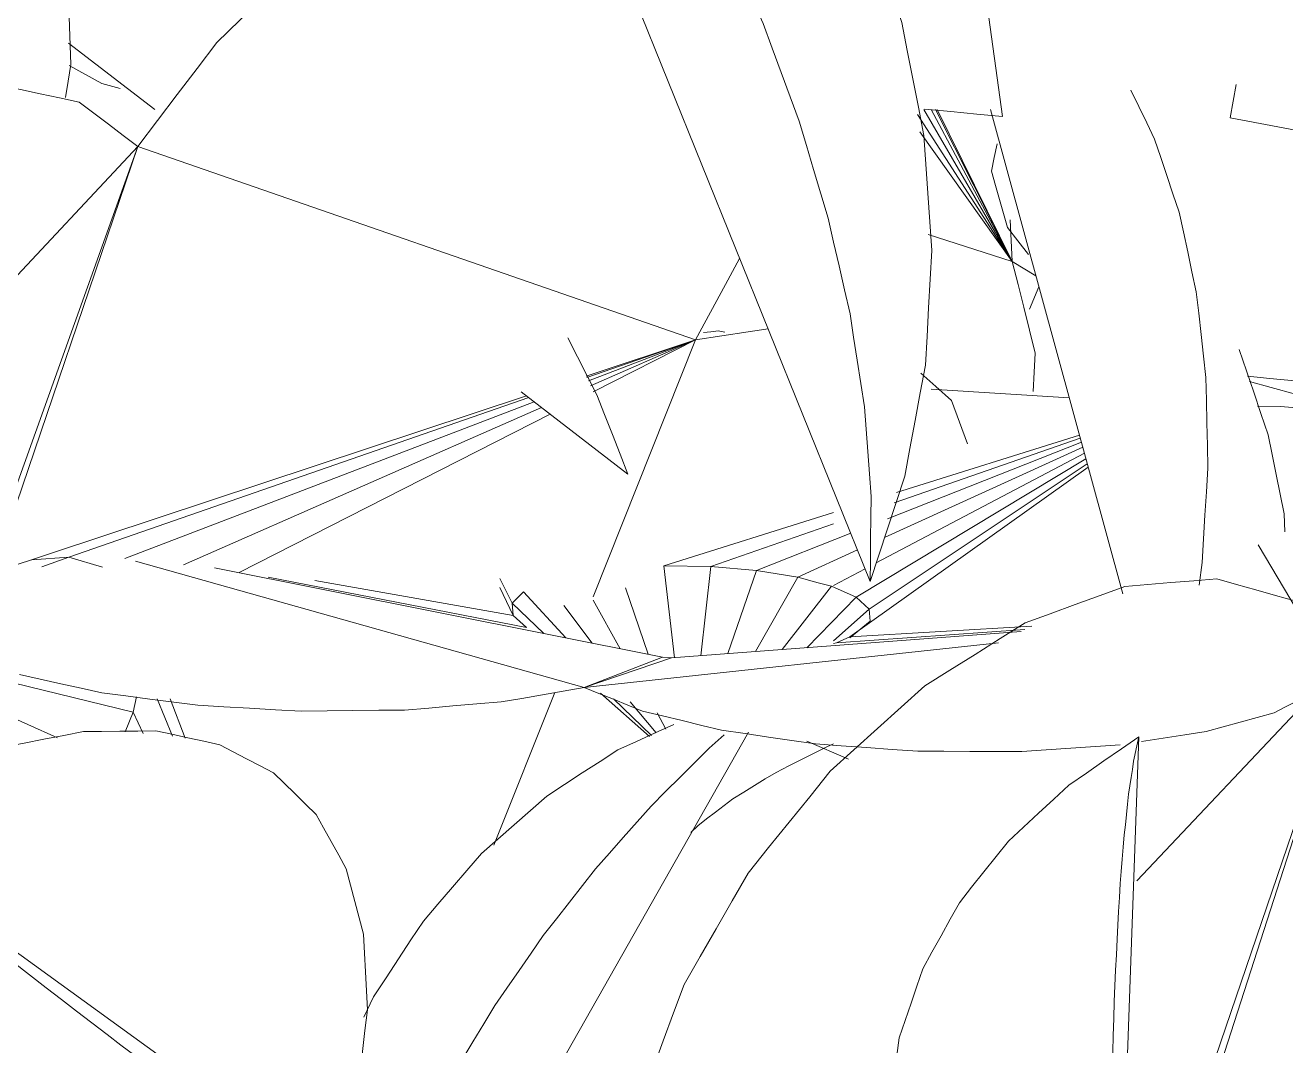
# Model space of a CAD drawing. Header units: metres. Extents: x 10.2 to 20.8, y -0.2 to 6.6.
# Drawn here: x 14.6485 to 14.7074, y 2.2698 to 2.3174 of the extents above; entities that cross this region are included whole.
import ezdxf

# ---------------------------------------------------------------- set-up
doc = ezdxf.new("R2010")
doc.units = ezdxf.units.M
doc.layers.add('Importações nas famílias', color=250, linetype='Continuous', lineweight=5)
doc.layers.add('Vegetação', color=7, linetype='Continuous', lineweight=5)

# ---------------------------------------------------------------- blocks, each defined once
blk = doc.blocks.new('Planta_pergolado_12200 - plantas pergolado_skp_Component_12-V3525-Corte 3')
at = {"layer": 'Importações nas famílias'}
blk.add_line((14.65207, 2.31468), (14.652925, 2.314446), dxfattribs=at)
at = {"layer": 'Importações nas famílias', "flags": 128}
blk.add_lwpolyline([(14.650542, 2.315516), (14.651306, 2.315098), (14.65207, 2.31468)], dxfattribs=at)
blk = doc.blocks.new('Planta_pergolado_12200 - plantas pergolado_skp_Component_17-V3527-Corte 3')
at = {"layer": 'Importações nas famílias'}
for p, q in [((14.690159, 2.313238), (14.694585, 2.306375)), ((14.694585, 2.306375), (14.690451, 2.313466)), ((14.694585, 2.306375), (14.69079, 2.313466)), ((14.691006, 2.313466), (14.694585, 2.306375)), ((14.694585, 2.306375), (14.691081, 2.313466)), ((14.690267, 2.312423), (14.694585, 2.306375)), ((14.69449, 2.308318), (14.694585, 2.306375)), ((14.690656, 2.307631), (14.694585, 2.306375)), ((14.695689, 2.305708), (14.694585, 2.306375))]:
    blk.add_line(p, q, dxfattribs=at)
at = {"layer": 'Importações nas famílias', "flags": 128}
for points in [[(14.694585, 2.306375), (14.694853, 2.305308), (14.69512, 2.304241), (14.695388, 2.303174), (14.695655, 2.302107)], [(14.695655, 2.302107), (14.695606, 2.301209), (14.695557, 2.30031)], [(14.710091, 2.30058), (14.708932, 2.300694), (14.707773, 2.300807), (14.706614, 2.300921), (14.705558, 2.301024)]]:
    blk.add_lwpolyline(points, dxfattribs=at)
blk = doc.blocks.new('Planta_pergolado_12200 - plantas pergolado_skp_Component_16-V3528-Corte 3')
for name in ['Planta_pergolado_12200 - plantas pergolado_skp_Component_17-V3527-Corte 3', 'Planta_pergolado_12200 - plantas pergolado_skp_Component_12-V3525-Corte 3']:
    blk.add_blockref(name, (0, 0))
blk = doc.blocks.new('Planta_pergolado_12200 - plantas pergolado_skp_-V3568-Corte 3')
blk.add_blockref('Planta_pergolado_12200 - plantas pergolado_skp_Component_16-V3528-Corte 3', (0, 0))
blk = doc.blocks.new('Planta_pergolado_12200 - plantas pergolado_skp_-V3569-Corte 3')
blk.add_blockref('Planta_pergolado_12200 - plantas pergolado_skp_-V3568-Corte 3', (0, 0))
blk = doc.blocks.new('Planta_pergolado_12200 - plantas pergolado_skp_-V3936-Corte 3')
blk.add_blockref('Planta_pergolado_12200 - plantas pergolado_skp_-V3569-Corte 3', (0, 0))
blk = doc.blocks.new('Planta_pergolado_12200 - plantas pergolado_skp_Component_12-V3951-Corte 3')
at = {"layer": 'Importações nas famílias'}
blk.add_line((14.680844, 2.303137), (14.681159, 2.303075), dxfattribs=at)
at = {"layer": 'Importações nas famílias', "flags": 128}
blk.add_lwpolyline([(14.680167, 2.303057), (14.680506, 2.303097), (14.680844, 2.303137)], dxfattribs=at)
blk = doc.blocks.new('Planta_pergolado_12200 - plantas pergolado_skp_Component_12-V3952-Corte 3')
at = {"layer": 'Importações nas famílias'}
for p, q in [((14.650526, 2.316558), (14.654544, 2.313466)), ((14.671651, 2.300299), (14.676641, 2.296458))]:
    blk.add_line(p, q, dxfattribs=at)
at = {"layer": 'Importações nas famílias', "flags": 128}
for points in [[(14.650324, 2.32187), (14.651229, 2.321598), (14.652133, 2.321326), (14.653038, 2.321055)], [(14.653038, 2.321055), (14.653916, 2.320685), (14.654795, 2.320316), (14.655673, 2.319947), (14.656551, 2.319577)], [(14.656551, 2.319577), (14.657394, 2.319114), (14.658236, 2.318651), (14.659079, 2.318188)], [(14.673834, 2.302812), (14.674285, 2.301927), (14.674736, 2.301042), (14.675187, 2.300157)], [(14.675187, 2.300157), (14.675551, 2.299232), (14.675914, 2.298308), (14.676278, 2.297383), (14.676641, 2.296458)]]:
    blk.add_lwpolyline(points, dxfattribs=at)
blk = doc.blocks.new('Planta_pergolado_12200 - plantas pergolado_skp_Component_12-V3953-Corte 3')
at = {"layer": 'Importações nas famílias'}
blk.add_line((14.710532, 2.311982), (14.704752, 2.313076), dxfattribs=at)
at = {"layer": 'Importações nas famílias', "flags": 128}
for points in [[(14.707282, 2.322677), (14.707432, 2.322895), (14.707582, 2.323114), (14.707732, 2.323332)], [(14.707732, 2.323332), (14.707876, 2.323388), (14.70802, 2.323444), (14.708163, 2.3235), (14.708307, 2.323556)], [(14.708307, 2.323556), (14.708441, 2.323447), (14.708574, 2.323339), (14.708708, 2.323231), (14.708842, 2.323123)], [(14.708842, 2.323123), (14.708963, 2.322853), (14.709083, 2.322583), (14.709204, 2.322313), (14.709325, 2.322043)], [(14.709325, 2.322043), (14.70943, 2.321618), (14.709534, 2.321193), (14.709639, 2.320768), (14.709744, 2.320343)], [(14.709744, 2.320343), (14.709831, 2.319773), (14.709917, 2.319202), (14.710004, 2.318632), (14.71009, 2.318062)], [(14.71009, 2.318062), (14.710156, 2.317359), (14.710223, 2.316657), (14.710289, 2.315955), (14.710355, 2.315253)], [(14.710355, 2.315253), (14.710399, 2.314435), (14.710443, 2.313618), (14.710488, 2.3128), (14.710532, 2.311982)], [(14.704752, 2.313076), (14.704893, 2.313858), (14.705034, 2.314641)], [(14.711495, 2.312505), (14.71102, 2.312548), (14.710545, 2.312591)], [(14.713017, 2.312351), (14.712637, 2.312389), (14.712256, 2.312428), (14.711876, 2.312466), (14.711495, 2.312505)], [(14.710532, 2.311982), (14.710963, 2.311971), (14.711395, 2.311961), (14.711826, 2.31195), (14.712257, 2.311939)], [(14.712257, 2.311939), (14.712592, 2.311934), (14.712927, 2.31193), (14.713262, 2.311925), (14.713597, 2.311921)], [(14.714146, 2.312219), (14.713864, 2.312252), (14.713582, 2.312285), (14.7133, 2.312318), (14.713017, 2.312351)], [(14.713597, 2.311921), (14.713831, 2.311923), (14.714066, 2.311925), (14.714301, 2.311927), (14.714536, 2.311929)], [(14.714868, 2.31211), (14.714687, 2.312137), (14.714507, 2.312164), (14.714326, 2.312192), (14.714146, 2.312219)], [(14.714536, 2.311929), (14.714668, 2.311938), (14.7148, 2.311947), (14.714932, 2.311955), (14.715064, 2.311964)], [(14.715175, 2.312024), (14.715098, 2.312046), (14.715021, 2.312067), (14.714944, 2.312088), (14.714868, 2.31211)], [(14.715064, 2.311964), (14.715091, 2.311979), (14.715119, 2.311994), (14.715147, 2.312009), (14.715175, 2.312024)]]:
    blk.add_lwpolyline(points, dxfattribs=at)
blk = doc.blocks.new('Planta_pergolado_12200 - plantas pergolado_skp_Component_17-V3956-Corte 3')
at = {"layer": 'Importações nas famílias'}
blk.add_line((14.691313, 2.333241), (14.694132, 2.313145), dxfattribs=at)
at = {"layer": 'Importações nas famílias', "flags": 128}
for points in [[(14.690499, 2.313489), (14.69171, 2.313374), (14.692921, 2.313259), (14.694132, 2.313145)], [(14.693873, 2.311866), (14.693743, 2.311226), (14.693613, 2.310587)], [(14.693613, 2.310587), (14.693799, 2.309931), (14.693986, 2.309275), (14.694173, 2.308619), (14.694359, 2.307963)], [(14.694359, 2.307963), (14.69485, 2.307335), (14.69534, 2.306706)], [(14.705656, 2.30078), (14.706677, 2.300501), (14.707808, 2.300192)]]:
    blk.add_lwpolyline(points, dxfattribs=at)
blk = doc.blocks.new('Planta_pergolado_12200 - plantas pergolado_skp_Component_16-V3957-Corte 3')
for name in ['Planta_pergolado_12200 - plantas pergolado_skp_Component_17-V3956-Corte 3', 'Planta_pergolado_12200 - plantas pergolado_skp_Component_12-V3953-Corte 3', 'Planta_pergolado_12200 - plantas pergolado_skp_Component_12-V3952-Corte 3', 'Planta_pergolado_12200 - plantas pergolado_skp_Component_12-V3951-Corte 3']:
    blk.add_blockref(name, (0, 0))
blk = doc.blocks.new('Planta_pergolado_12200 - plantas pergolado_skp_Component_12-V4050-Corte 3')
at = {"layer": 'Importações nas famílias'}
blk.add_line((14.695829, 2.305197), (14.695391, 2.304154), dxfattribs=at)
blk = doc.blocks.new('Planta_pergolado_12200 - plantas pergolado_skp_Component_16-V4055-Corte 3')
blk.add_blockref('Planta_pergolado_12200 - plantas pergolado_skp_Component_12-V4050-Corte 3', (0, 0))
blk = doc.blocks.new('Planta_pergolado_12200 - plantas pergolado_skp_-V4056-Corte 3')
at = {"layer": 'Importações nas famílias'}
blk.add_line((14.684986, 2.283993), (14.686942, 2.283149), dxfattribs=at)
blk.add_blockref('Planta_pergolado_12200 - plantas pergolado_skp_Component_16-V4055-Corte 3', (0, 0))
blk = doc.blocks.new('Planta_pergolado_12200 - plantas pergolado_skp_-V4057-Corte 3')
for name in ['Planta_pergolado_12200 - plantas pergolado_skp_-V4056-Corte 3', 'Planta_pergolado_12200 - plantas pergolado_skp_Component_16-V3957-Corte 3']:
    blk.add_blockref(name, (0, 0))
blk = doc.blocks.new('Planta_pergolado_12200 - plantas pergolado_skp_Component_12-V4094-Corte 3')
at = {"layer": 'Importações nas famílias'}
blk.add_line((14.699443, 2.255263), (14.700498, 2.284201), dxfattribs=at)
at = {"layer": 'Importações nas famílias', "flags": 128}
for points in [[(14.700498, 2.284201), (14.699679, 2.283635), (14.69886, 2.283068), (14.698041, 2.282502), (14.697221, 2.281936)], [(14.700247, 2.283061), (14.70031, 2.283346), (14.700373, 2.283631), (14.700435, 2.283916), (14.700498, 2.284201)], [(14.700017, 2.281527), (14.700075, 2.281911), (14.700132, 2.282294), (14.70019, 2.282678), (14.700247, 2.283061)], [(14.697221, 2.281936), (14.696517, 2.281285), (14.695813, 2.280635), (14.695109, 2.279985), (14.694404, 2.279334)], [(14.69981, 2.279616), (14.699862, 2.280094), (14.699914, 2.280572), (14.699965, 2.28105), (14.700017, 2.281527)], [(14.699628, 2.277349), (14.699673, 2.277916), (14.699719, 2.278483), (14.699764, 2.279049), (14.69981, 2.279616)], [(14.694404, 2.279334), (14.693832, 2.278615), (14.693259, 2.277895), (14.692686, 2.277176), (14.692113, 2.276457)], [(14.699473, 2.274751), (14.699512, 2.2754), (14.69955, 2.27605), (14.699589, 2.276699), (14.699628, 2.277349)], [(14.692113, 2.276457), (14.691685, 2.275685), (14.691257, 2.274914), (14.690829, 2.274142), (14.690401, 2.273371)], [(14.699347, 2.27185), (14.699379, 2.272575), (14.69941, 2.2733), (14.699442, 2.274025), (14.699473, 2.274751)], [(14.690401, 2.273371), (14.690128, 2.272566), (14.689855, 2.27176), (14.689582, 2.270955), (14.689309, 2.270149)], [(14.699252, 2.26868), (14.699276, 2.269473), (14.6993, 2.270265), (14.699323, 2.271058), (14.699347, 2.27185)], [(14.689309, 2.270149), (14.689197, 2.269329), (14.689085, 2.268509), (14.688973, 2.267688), (14.688862, 2.266868)], [(14.699188, 2.265275), (14.699204, 2.266127), (14.69922, 2.266978), (14.699236, 2.267829), (14.699252, 2.26868)], [(14.688862, 2.266868), (14.688914, 2.266051), (14.688966, 2.265235), (14.689018, 2.264419), (14.68907, 2.263603)], [(14.699156, 2.261674), (14.699164, 2.262574), (14.699172, 2.263475), (14.69918, 2.264375), (14.699188, 2.265275)], [(14.68907, 2.263603), (14.689285, 2.26281), (14.6895, 2.262017), (14.689715, 2.261224), (14.68993, 2.260431)], [(14.699157, 2.257916), (14.699157, 2.258855), (14.699156, 2.259795), (14.699156, 2.260734), (14.699156, 2.261674)], [(14.68993, 2.260431), (14.690302, 2.25968), (14.690675, 2.258929)], [(14.699178, 2.255391), (14.699173, 2.255979), (14.699165, 2.256947), (14.699157, 2.257916)]]:
    blk.add_lwpolyline(points, dxfattribs=at)
blk = doc.blocks.new('Planta_pergolado_12200 - plantas pergolado_skp_Component_12-V4095-Corte 3')
at = {"layer": 'Importações nas famílias'}
for p, q in [((14.685919, 2.283732), (14.686233, 2.283866)), ((14.679582, 2.279731), (14.679896, 2.280048))]:
    blk.add_line(p, q, dxfattribs=at)
at = {"layer": 'Importações nas famílias', "flags": 128}
for points in [[(14.683557, 2.282536), (14.684148, 2.282835), (14.684738, 2.283134), (14.685329, 2.283433), (14.685919, 2.283732)], [(14.681542, 2.281303), (14.682046, 2.281612), (14.68255, 2.28192), (14.683053, 2.282228), (14.683557, 2.282536)], [(14.679896, 2.280048), (14.680308, 2.280362), (14.680719, 2.280676), (14.681131, 2.28099), (14.681542, 2.281303)]]:
    blk.add_lwpolyline(points, dxfattribs=at)
blk = doc.blocks.new('Planta_pergolado_12200 - plantas pergolado_skp_Component_12-V4097-Corte 3')
at = {"layer": 'Importações nas famílias'}
for p, q in [((14.661385, 2.24764), (14.68227, 2.28441)), ((14.680435, 2.283668), (14.681137, 2.284282)), ((14.664763, 2.27206), (14.664304, 2.271117))]:
    blk.add_line(p, q, dxfattribs=at)
at = {"layer": 'Importações nas famílias', "flags": 128}
for points in [[(14.67878, 2.284769), (14.677907, 2.284375), (14.677034, 2.283981), (14.676161, 2.283587)], [(14.67772, 2.280962), (14.678399, 2.281639), (14.679078, 2.282315), (14.679756, 2.282992), (14.680435, 2.283668)], [(14.676161, 2.283587), (14.675334, 2.283048), (14.674507, 2.282509), (14.67368, 2.28197), (14.672853, 2.281431)], [(14.672853, 2.281431), (14.67209, 2.280761), (14.671328, 2.28009), (14.670566, 2.279419), (14.669804, 2.278748)], [(14.675127, 2.278035), (14.675775, 2.278767), (14.676423, 2.279498), (14.677072, 2.28023), (14.67772, 2.280962)], [(14.669804, 2.278748), (14.669124, 2.277961), (14.668445, 2.277174), (14.667765, 2.276387), (14.667086, 2.2756)], [(14.672686, 2.27492), (14.673296, 2.275699), (14.673906, 2.276478), (14.674517, 2.277256), (14.675127, 2.278035)], [(14.667086, 2.2756), (14.666505, 2.274715), (14.665924, 2.27383), (14.665344, 2.272945), (14.664763, 2.27206)], [(14.670423, 2.271652), (14.670989, 2.272469), (14.671555, 2.273286), (14.67212, 2.274103), (14.672686, 2.27492)], [(14.668365, 2.268266), (14.668879, 2.269113), (14.669394, 2.269959), (14.669909, 2.270805), (14.670423, 2.271652)], [(14.666533, 2.264802), (14.666991, 2.265668), (14.667449, 2.266534), (14.667907, 2.2674), (14.668365, 2.268266)], [(14.664948, 2.261296), (14.665344, 2.262172), (14.66574, 2.263049), (14.666136, 2.263925), (14.666533, 2.264802)], [(14.66151, 2.264146), (14.661296, 2.263099), (14.661083, 2.262052), (14.660869, 2.261005), (14.660656, 2.259958)], [(14.663627, 2.257788), (14.663957, 2.258665), (14.664287, 2.259542), (14.664617, 2.260419), (14.664948, 2.261296)], [(14.660656, 2.259958), (14.660579, 2.258904), (14.660502, 2.257851), (14.660425, 2.256798), (14.660348, 2.255745)], [(14.662586, 2.254318), (14.662846, 2.255185), (14.663107, 2.256053), (14.663367, 2.256921), (14.663627, 2.257788)], [(14.660348, 2.255745), (14.660409, 2.25471), (14.66047, 2.253676), (14.660531, 2.252641), (14.660593, 2.251607)], [(14.661836, 2.250922), (14.662023, 2.251771), (14.662211, 2.25262), (14.662399, 2.253469), (14.662586, 2.254318)], [(14.660593, 2.251607), (14.660791, 2.250615), (14.660989, 2.249624), (14.661187, 2.248632), (14.661385, 2.24764)], [(14.661385, 2.24764), (14.661498, 2.248461), (14.66161, 2.249281), (14.661723, 2.250102), (14.661836, 2.250922)]]:
    blk.add_lwpolyline(points, dxfattribs=at)
blk = doc.blocks.new('Planta_pergolado_12200 - plantas pergolado_skp_Component_17-V4098-Corte 3')
at = {"layer": 'Importações nas famílias'}
for p, q in [((14.697246, 2.300009), (14.6908, 2.30042)), ((14.706034, 2.29963), (14.707088, 2.299613)), ((14.697809, 2.297948), (14.68875, 2.29437)), ((14.697757, 2.298138), (14.689062, 2.295113)), ((14.689184, 2.295591), (14.69772, 2.298275)), ((14.698023, 2.297166), (14.687288, 2.290711)), ((14.697948, 2.297438), (14.688232, 2.292316)), ((14.697874, 2.297709), (14.688617, 2.29349)), ((14.698128, 2.296778), (14.687003, 2.288864)), ((14.698085, 2.296936), (14.687901, 2.290156)), ((14.678318, 2.292174), (14.686233, 2.294663)), ((14.686233, 2.294129), (14.680512, 2.292138)), ((14.68704, 2.293694), (14.682643, 2.291958)), ((14.70607, 2.293162), (14.707881, 2.290087)), ((14.687355, 2.292915), (14.684566, 2.291644)), ((14.653651, 2.29239), (14.674589, 2.286496)), ((14.678247, 2.287915), (14.657333, 2.292089)), ((14.678814, 2.287889), (14.678318, 2.292174)), ((14.678318, 2.292174), (14.680512, 2.292138)), ((14.680036, 2.287981), (14.680512, 2.292138)), ((14.680512, 2.292138), (14.682643, 2.291958)), ((14.681304, 2.288077), (14.682643, 2.291958)), ((14.682643, 2.291958), (14.684566, 2.291644)), ((14.687709, 2.292041), (14.686233, 2.291263)), ((14.6719, 2.289305), (14.659836, 2.29165)), ((14.671286, 2.289861), (14.662023, 2.291485)), ((14.671239, 2.290426), (14.670663, 2.291578)), ((14.684566, 2.291644), (14.682587, 2.288174)), ((14.684566, 2.291644), (14.685516, 2.291389)), ((14.685516, 2.291389), (14.68615, 2.291219)), ((14.670663, 2.291157), (14.671286, 2.289861)), ((14.671762, 2.290963), (14.671239, 2.290426)), ((14.673735, 2.288815), (14.671762, 2.290963)), ((14.676522, 2.291148), (14.677577, 2.288048)), ((14.683841, 2.288269), (14.68615, 2.291219)), ((14.687288, 2.290711), (14.684997, 2.288356)), ((14.68615, 2.291219), (14.687288, 2.290711)), ((14.687288, 2.290711), (14.687901, 2.290156)), ((14.671239, 2.290426), (14.671286, 2.289861)), ((14.672716, 2.289019), (14.671239, 2.290426)), ((14.674966, 2.28857), (14.673646, 2.29033)), ((14.676275, 2.288308), (14.675017, 2.29058)), ((14.687901, 2.290156), (14.686233, 2.288675)), ((14.687901, 2.290156), (14.687948, 2.28959)), ((14.6719, 2.289305), (14.671286, 2.289861)), ((14.687003, 2.288818), (14.687948, 2.28959)), ((14.695, 2.289113), (14.678676, 2.287878)), ((14.68637, 2.288581), (14.69517, 2.289197)), ((14.687003, 2.288864), (14.695501, 2.289362)), ((14.674589, 2.286496), (14.693934, 2.288583)), ((14.68637, 2.288581), (14.686233, 2.288548)), ((14.687003, 2.288864), (14.68637, 2.288581)), ((14.674589, 2.286496), (14.678247, 2.287915)), ((14.678676, 2.287878), (14.674589, 2.286496)), ((14.678676, 2.287878), (14.678247, 2.287915)), ((14.677644, 2.284204), (14.67536, 2.286232)), ((14.677731, 2.28426), (14.675957, 2.285975)), ((14.67796, 2.284375), (14.676742, 2.285834)), ((14.678401, 2.284552), (14.677997, 2.285315))]:
    blk.add_line(p, q, dxfattribs=at)
at = {"layer": 'Importações nas famílias', "flags": 128}
for points in [[(14.707088, 2.299613), (14.708269, 2.299512), (14.709451, 2.299412), (14.710632, 2.299312), (14.711814, 2.299212)], [(14.652077, 2.28625), (14.651116, 2.286463), (14.650154, 2.286675), (14.649193, 2.286888), (14.648231, 2.287101)], [(14.656563, 2.285668), (14.655442, 2.285814), (14.65432, 2.285959), (14.653199, 2.286105), (14.652077, 2.28625)], [(14.674589, 2.286496), (14.67362, 2.286328), (14.672652, 2.286159), (14.671683, 2.285991), (14.670715, 2.285823)], [(14.677325, 2.285401), (14.676641, 2.285675), (14.675957, 2.285949), (14.675273, 2.286222), (14.674589, 2.286496)], [(14.708933, 2.286403), (14.708404, 2.286133), (14.707875, 2.285862), (14.707346, 2.285592), (14.706817, 2.285322)], [(14.661384, 2.285394), (14.660179, 2.285463), (14.658974, 2.285531), (14.657769, 2.2856), (14.656563, 2.285668)], [(14.666211, 2.285447), (14.665004, 2.285434), (14.663797, 2.28542), (14.662591, 2.285407), (14.661384, 2.285394)], [(14.670715, 2.285823), (14.669589, 2.285729), (14.668463, 2.285635), (14.667337, 2.285541), (14.666211, 2.285447)], [(14.68101, 2.284503), (14.680089, 2.284728), (14.679168, 2.284952), (14.678247, 2.285177), (14.677325, 2.285401)], [(14.706817, 2.285322), (14.706023, 2.285102), (14.705229, 2.284882), (14.704434, 2.284662), (14.70364, 2.284442)], [(14.685392, 2.283864), (14.684296, 2.284024), (14.683201, 2.284184), (14.682105, 2.284344), (14.68101, 2.284503)], [(14.70364, 2.284442), (14.702634, 2.284288), (14.701629, 2.284134), (14.700623, 2.28398)], [(14.690171, 2.283526), (14.688976, 2.28361), (14.687781, 2.283695), (14.686587, 2.283779), (14.685392, 2.283864)], [(14.699617, 2.283825), (14.698469, 2.283747), (14.69732, 2.283669), (14.696172, 2.283591), (14.695023, 2.283513)], [(14.695023, 2.283513), (14.69381, 2.283516), (14.692597, 2.283519), (14.691384, 2.283523), (14.690171, 2.283526)]]:
    blk.add_lwpolyline(points, dxfattribs=at)
blk = doc.blocks.new('Planta_pergolado_12200 - plantas pergolado_skp_Component_16-V4099-Corte 3')
for name in ['Planta_pergolado_12200 - plantas pergolado_skp_Component_17-V4098-Corte 3', 'Planta_pergolado_12200 - plantas pergolado_skp_Component_12-V4097-Corte 3', 'Planta_pergolado_12200 - plantas pergolado_skp_Component_12-V4094-Corte 3', 'Planta_pergolado_12200 - plantas pergolado_skp_Component_12-V4095-Corte 3']:
    blk.add_blockref(name, (0, 0))
blk = doc.blocks.new('Planta_pergolado_12200 - plantas pergolado_skp_Component_12-V4178-Corte 3')
at = {"layer": 'Importações nas famílias'}
for p, q in [((14.634164, 2.348354), (14.634917, 2.345464)), ((14.637148, 2.336907), (14.638051, 2.33344)), ((14.64409, 2.337124), (14.644459, 2.336315)), ((14.644459, 2.336315), (14.644745, 2.335421)), ((14.639267, 2.328777), (14.643185, 2.313747)), ((14.64841, 2.327156), (14.647932, 2.328231)), ((14.646676, 2.315821), (14.646521, 2.314659))]:
    blk.add_line(p, q, dxfattribs=at)
at = {"layer": 'Importações nas famílias', "flags": 128}
for points in [[(14.634179, 2.348362), (14.634808, 2.34799), (14.635458, 2.347606), (14.636108, 2.347221), (14.636758, 2.346837)], [(14.646516, 2.327819), (14.646628, 2.326783), (14.64674, 2.325747), (14.646852, 2.32471)], [(14.649761, 2.323002), (14.649423, 2.324041), (14.649085, 2.325079), (14.648748, 2.326118), (14.64841, 2.327156)], [(14.646852, 2.32471), (14.646875, 2.32362), (14.646898, 2.32253), (14.64692, 2.32144), (14.646943, 2.320349)], [(14.650507, 2.319111), (14.650321, 2.320083), (14.650134, 2.321056), (14.649947, 2.322029), (14.649761, 2.323002)], [(14.646943, 2.320349), (14.646876, 2.319217), (14.64681, 2.318085), (14.646743, 2.316953), (14.646676, 2.315821)], [(14.650633, 2.315573), (14.650602, 2.316458), (14.65057, 2.317342), (14.650539, 2.318226), (14.650507, 2.319111)], [(14.650384, 2.314023), (14.650509, 2.314798), (14.650633, 2.315573)]]:
    blk.add_lwpolyline(points, dxfattribs=at)
blk = doc.blocks.new('Planta_pergolado_12200 - plantas pergolado_skp_Component_17-V4179-Corte 3')
at = {"layer": 'Importações nas famílias'}
for p, q in [((14.653757, 2.311741), (14.621888, 2.277745)), ((14.646576, 2.291711), (14.653757, 2.311741)), ((14.653757, 2.311741), (14.646994, 2.291859)), ((14.67979, 2.302722), (14.653757, 2.311741)), ((14.674688, 2.301032), (14.67979, 2.302722)), ((14.674718, 2.300965), (14.67979, 2.302722)), ((14.67479, 2.300806), (14.67979, 2.302722)), ((14.674895, 2.300572), (14.67979, 2.302722)), ((14.67979, 2.302722), (14.675008, 2.290731)), ((14.675022, 2.30029), (14.67979, 2.302722)), ((14.646994, 2.291859), (14.671899, 2.300108)), ((14.650541, 2.292585), (14.672007, 2.300025)), ((14.653144, 2.29251), (14.672255, 2.299834)), ((14.655894, 2.292225), (14.672604, 2.299566)), ((14.658494, 2.291857), (14.673002, 2.299259)), ((14.648804, 2.292459), (14.650541, 2.292585)), ((14.649266, 2.292126), (14.650541, 2.292585)), ((14.650541, 2.292585), (14.652111, 2.292114)), ((14.641721, 2.287856), (14.650009, 2.284151)), ((14.641996, 2.288178), (14.65354, 2.285343)), ((14.65354, 2.285343), (14.653689, 2.286068)), ((14.654653, 2.285963), (14.655367, 2.284221)), ((14.655966, 2.284129), (14.65526, 2.285969)), ((14.673225, 2.286259), (14.670384, 2.279135)), ((14.653159, 2.284434), (14.65354, 2.285343)), ((14.65354, 2.285343), (14.654008, 2.284352))]:
    blk.add_line(p, q, dxfattribs=at)
at = {"layer": 'Importações nas famílias', "flags": 128}
for points in [[(14.657442, 2.316592), (14.658522, 2.317645), (14.659603, 2.318699), (14.660683, 2.319752), (14.661763, 2.320805)], [(14.653757, 2.311741), (14.654678, 2.312953), (14.655599, 2.314166), (14.656521, 2.315379), (14.657442, 2.316592)], [(14.647368, 2.314595), (14.648279, 2.314401), (14.64919, 2.314207), (14.650101, 2.314012), (14.651012, 2.313818)], [(14.651012, 2.313818), (14.651698, 2.313299), (14.652384, 2.312779), (14.65307, 2.31226), (14.653757, 2.311741)], [(14.681852, 2.306524), (14.681189, 2.305302), (14.680489, 2.304012), (14.67979, 2.302722)], [(14.67979, 2.302722), (14.681023, 2.302911), (14.682256, 2.303099), (14.68318, 2.30324)], [(14.690311, 2.301172), (14.691018, 2.300538), (14.691749, 2.299884)], [(14.691749, 2.299884), (14.692122, 2.298874), (14.692496, 2.297864)]]:
    blk.add_lwpolyline(points, dxfattribs=at)
blk = doc.blocks.new('Planta_pergolado_12200 - plantas pergolado_skp_Component_16-V4180-Corte 3')
for name in ['Planta_pergolado_12200 - plantas pergolado_skp_Component_12-V4178-Corte 3', 'Planta_pergolado_12200 - plantas pergolado_skp_Component_17-V4179-Corte 3']:
    blk.add_blockref(name, (0, 0))
blk = doc.blocks.new('Planta_pergolado_12200 - plantas pergolado_skp_-V4186-Corte 3')
blk.add_blockref('Planta_pergolado_12200 - plantas pergolado_skp_Component_16-V4180-Corte 3', (0, 0))
blk = doc.blocks.new('Planta_pergolado_12200 - plantas pergolado_skp_-V4187-Corte 3')
for name in ['Planta_pergolado_12200 - plantas pergolado_skp_-V4186-Corte 3', 'Planta_pergolado_12200 - plantas pergolado_skp_Component_16-V4099-Corte 3']:
    blk.add_blockref(name, (0, 0))
blk = doc.blocks.new('Planta_pergolado_12200 - plantas pergolado_skp_-V4514-Corte 3')
for name in ['Planta_pergolado_12200 - plantas pergolado_skp_-V4187-Corte 3', 'Planta_pergolado_12200 - plantas pergolado_skp_-V4057-Corte 3']:
    blk.add_blockref(name, (0, 0))
blk = doc.blocks.new('Planta_pergolado_12200 - plantas pergolado_skp_Component_12-V4724-Corte 3')
at = {"layer": 'Importações nas famílias'}
for p in [(14.639524, 2.280346), (14.662955, 2.263325)]:
    blk.add_line(p, (14.66295, 2.263394), dxfattribs=at)
at = {"layer": 'Importações nas famílias', "flags": 128}
for points in [[(14.651219, 2.28444), (14.650295, 2.284262), (14.649371, 2.284084), (14.648447, 2.283905), (14.647522, 2.283727)], [(14.654598, 2.284475), (14.653753, 2.284466), (14.652909, 2.284458), (14.652064, 2.284449), (14.651219, 2.28444)], [(14.657578, 2.283829), (14.656833, 2.283991), (14.656088, 2.284152), (14.655343, 2.284313), (14.654598, 2.284475)], [(14.647522, 2.283727), (14.64654, 2.283383), (14.645558, 2.283039), (14.644575, 2.282695), (14.643593, 2.282352)], [(14.66009, 2.282519), (14.659462, 2.282847), (14.658834, 2.283174), (14.658206, 2.283502), (14.657578, 2.283829)], [(14.662075, 2.280575), (14.661579, 2.281061), (14.661083, 2.281547), (14.660586, 2.282033), (14.66009, 2.282519)], [(14.643593, 2.282352), (14.642576, 2.28185), (14.641558, 2.281349), (14.640541, 2.280847), (14.639524, 2.280346)], [(14.639524, 2.280346), (14.640401, 2.279645), (14.641279, 2.278944), (14.642156, 2.278243), (14.643034, 2.277542)], [(14.663487, 2.278043), (14.663134, 2.278676), (14.662781, 2.279309), (14.662428, 2.279942), (14.662075, 2.280575)], [(14.664291, 2.274982), (14.66409, 2.275747), (14.663889, 2.276512), (14.663688, 2.277278), (14.663487, 2.278043)], [(14.643034, 2.277542), (14.643866, 2.276884), (14.644698, 2.276227), (14.64553, 2.27557), (14.646362, 2.274913)], [(14.646362, 2.274913), (14.647139, 2.274307), (14.647916, 2.273701), (14.648694, 2.273096), (14.649471, 2.27249)], [(14.664471, 2.271463), (14.664426, 2.272343), (14.664381, 2.273222), (14.664336, 2.274102), (14.664291, 2.274982)], [(14.649471, 2.27249), (14.650184, 2.271942), (14.650898, 2.271394), (14.651612, 2.270846), (14.652325, 2.270299)], [(14.66402, 2.26757), (14.664133, 2.268544), (14.664245, 2.269517), (14.664358, 2.27049), (14.664471, 2.271463)], [(14.652325, 2.270299), (14.652967, 2.269815), (14.65361, 2.269331), (14.654252, 2.268847), (14.654894, 2.268364)], [(14.654894, 2.268364), (14.655458, 2.26795), (14.656021, 2.267535), (14.656585, 2.267121), (14.657149, 2.266707)], [(14.66295, 2.263394), (14.663218, 2.264438), (14.663485, 2.265482), (14.663753, 2.266526), (14.66402, 2.26757)], [(14.657149, 2.266707), (14.657628, 2.266367), (14.658106, 2.266027), (14.658585, 2.265686), (14.659064, 2.265346)], [(14.659064, 2.265346), (14.659453, 2.265084), (14.659841, 2.264822), (14.66023, 2.26456), (14.660619, 2.264297)], [(14.660619, 2.264297), (14.660913, 2.264116), (14.661207, 2.263934), (14.661501, 2.263753), (14.661796, 2.263571)], [(14.661796, 2.263571), (14.661992, 2.263473), (14.662189, 2.263374), (14.662385, 2.263275), (14.662582, 2.263177)], [(14.662582, 2.263177), (14.662678, 2.263162), (14.662775, 2.263147), (14.662871, 2.263132), (14.662968, 2.263117)], [(14.662968, 2.263117), (14.662964, 2.263187), (14.662959, 2.263256)]]:
    blk.add_lwpolyline(points, dxfattribs=at)
blk = doc.blocks.new('Planta_pergolado_12200 - plantas pergolado_skp_Component_12-V4725-Corte 3')
at = {"layer": 'Importações nas famílias'}
for p, q in [((14.667359, 2.342359), (14.671332, 2.332535)), ((14.676174, 2.330721), (14.676805, 2.329647)), ((14.67373, 2.326605), (14.687948, 2.29145))]:
    blk.add_line(p, q, dxfattribs=at)
at = {"layer": 'Importações nas famílias', "flags": 128}
for points in [[(14.671606, 2.34075), (14.670544, 2.341152), (14.669482, 2.341555), (14.66842, 2.341957), (14.667359, 2.342359)], [(14.667359, 2.342359), (14.668137, 2.341453), (14.668916, 2.340547), (14.669695, 2.339641), (14.670473, 2.338734)], [(14.675632, 2.338377), (14.674625, 2.33897), (14.673619, 2.339563), (14.672613, 2.340157), (14.671606, 2.34075)], [(14.670473, 2.338734), (14.671211, 2.337761), (14.671948, 2.336788), (14.672686, 2.335814), (14.673423, 2.334841)], [(14.67934, 2.335294), (14.678413, 2.336065), (14.677486, 2.336835), (14.676559, 2.337606), (14.675632, 2.338377)], [(14.673423, 2.334841), (14.674111, 2.333811), (14.674799, 2.332781), (14.675487, 2.331751), (14.676174, 2.330721)], [(14.682646, 2.331575), (14.681819, 2.332505), (14.680993, 2.333435), (14.680167, 2.334365), (14.67934, 2.335294)], [(14.68547, 2.327307), (14.684764, 2.328374), (14.684058, 2.329441), (14.683352, 2.330508), (14.682646, 2.331575)], [(14.687746, 2.32259), (14.687177, 2.323769), (14.686608, 2.324949), (14.686039, 2.326128), (14.68547, 2.327307)], [(14.678766, 2.326287), (14.679264, 2.325314), (14.67983, 2.324206), (14.680397, 2.323099), (14.680964, 2.321991)], [(14.689422, 2.317534), (14.689003, 2.318798), (14.688584, 2.320062), (14.688165, 2.321326), (14.687746, 2.32259)], [(14.680964, 2.321991), (14.68146, 2.320862), (14.681956, 2.319733), (14.682452, 2.318605), (14.682948, 2.317476)], [(14.682948, 2.317476), (14.683368, 2.316339), (14.683788, 2.315203), (14.684208, 2.314066), (14.684628, 2.312929)], [(14.690458, 2.312259), (14.690199, 2.313578), (14.68994, 2.314897), (14.689681, 2.316216), (14.689422, 2.317534)], [(14.684628, 2.312929), (14.684968, 2.311797), (14.685307, 2.310664), (14.685647, 2.309532), (14.685986, 2.308399)], [(14.690829, 2.306888), (14.690736, 2.30823), (14.690643, 2.309573), (14.690551, 2.310916), (14.690458, 2.312259)], [(14.685986, 2.308399), (14.686241, 2.307284), (14.686496, 2.306169), (14.686751, 2.305053), (14.687007, 2.303938)], [(14.690527, 2.301546), (14.690603, 2.302881), (14.690678, 2.304217), (14.690754, 2.305552), (14.690829, 2.306888)], [(14.687007, 2.303938), (14.687174, 2.302852), (14.687342, 2.301766), (14.68751, 2.30068), (14.687678, 2.299594)], [(14.689559, 2.29636), (14.689801, 2.297656), (14.690043, 2.298953), (14.690285, 2.300249), (14.690527, 2.301546)], [(14.687678, 2.299594), (14.687757, 2.29855), (14.687835, 2.297505), (14.687914, 2.296461), (14.687993, 2.295416)], [(14.687948, 2.29145), (14.688351, 2.292678), (14.688753, 2.293905), (14.689156, 2.295132), (14.689559, 2.29636)], [(14.687993, 2.295416), (14.687981, 2.294425), (14.68797, 2.293433), (14.687959, 2.292442), (14.687948, 2.29145)]]:
    blk.add_lwpolyline(points, dxfattribs=at)
blk = doc.blocks.new('Planta_pergolado_12200 - plantas pergolado_skp_Component_12-V4728-Corte 3')
at = {"layer": 'Importações nas famílias'}
for p, q in [((14.693571, 2.313466), (14.699741, 2.290876)), ((14.707309, 2.293766), (14.707278, 2.294596)), ((14.703447, 2.292326), (14.703304, 2.29128))]:
    blk.add_line(p, q, dxfattribs=at)
at = {"layer": 'Importações nas famílias', "flags": 128}
for points in [[(14.700123, 2.314368), (14.700492, 2.313607), (14.700861, 2.312845), (14.701229, 2.312084)], [(14.701229, 2.312084), (14.701515, 2.311234), (14.701801, 2.310384), (14.702087, 2.309534), (14.702373, 2.308683)], [(14.702373, 2.308683), (14.702573, 2.307754), (14.702774, 2.306824), (14.702974, 2.305894), (14.703174, 2.304964)], [(14.703174, 2.304964), (14.703286, 2.303965), (14.703398, 2.302966), (14.70351, 2.301967), (14.703622, 2.300968)], [(14.706531, 2.298291), (14.706193, 2.299287), (14.705856, 2.300282), (14.705518, 2.301278), (14.70518, 2.302274)], [(14.703622, 2.300968), (14.703645, 2.299911), (14.703668, 2.298854), (14.703691, 2.297797), (14.703714, 2.29674)], [(14.707278, 2.294596), (14.707091, 2.295519), (14.706904, 2.296443), (14.706718, 2.297367), (14.706531, 2.298291)], [(14.703714, 2.29674), (14.703647, 2.295636), (14.70358, 2.294533), (14.703513, 2.293429), (14.703447, 2.292326)]]:
    blk.add_lwpolyline(points, dxfattribs=at)
blk = doc.blocks.new('Planta_pergolado_12200 - plantas pergolado_skp_Component_17-V4729-Corte 3')
at = {"layer": 'Importações nas famílias'}
for p, q in [((14.710527, 2.288199), (14.700393, 2.277471)), ((14.703346, 2.267103), (14.710527, 2.288199)), ((14.710527, 2.288199), (14.703764, 2.267234))]:
    blk.add_line(p, q, dxfattribs=at)
at = {"layer": 'Importações nas famílias', "flags": 128}
for points in [[(14.699843, 2.291217), (14.700917, 2.291305), (14.701991, 2.291392), (14.703064, 2.29148), (14.704138, 2.291567)], [(14.704138, 2.291567), (14.705049, 2.29131), (14.70596, 2.291052), (14.706871, 2.290795), (14.707782, 2.290538)], [(14.695191, 2.289513), (14.696354, 2.289939), (14.697517, 2.290365), (14.69868, 2.290791), (14.699843, 2.291217)], [(14.690498, 2.286569), (14.691671, 2.287305), (14.692844, 2.288041), (14.694018, 2.288777), (14.695191, 2.289513)], [(14.686084, 2.282586), (14.687187, 2.283582), (14.688291, 2.284577), (14.689394, 2.285573), (14.690498, 2.286569)], [(14.68225, 2.277837), (14.683208, 2.279024), (14.684167, 2.280212), (14.685125, 2.281399), (14.686084, 2.282586)], [(14.679257, 2.272644), (14.680005, 2.273942), (14.680753, 2.27524), (14.681502, 2.276539), (14.68225, 2.277837)], [(14.677309, 2.267362), (14.677796, 2.268682), (14.678283, 2.270003), (14.67877, 2.271323), (14.679257, 2.272644)]]:
    blk.add_lwpolyline(points, dxfattribs=at)
blk = doc.blocks.new('Planta_pergolado_12200 - plantas pergolado_skp_Component_16-V4730-Corte 3')
for name in ['Planta_pergolado_12200 - plantas pergolado_skp_Component_12-V4725-Corte 3', 'Planta_pergolado_12200 - plantas pergolado_skp_Component_12-V4728-Corte 3', 'Planta_pergolado_12200 - plantas pergolado_skp_Component_17-V4729-Corte 3', 'Planta_pergolado_12200 - plantas pergolado_skp_Component_12-V4724-Corte 3']:
    blk.add_blockref(name, (0, 0))
blk = doc.blocks.new('Planta_pergolado_12200 - plantas pergolado_skp_-V4763-Corte 3')
blk.add_blockref('Planta_pergolado_12200 - plantas pergolado_skp_Component_16-V4730-Corte 3', (0, 0))
blk = doc.blocks.new('Planta_pergolado_12200 - plantas pergolado_skp_-V4764-Corte 3')
blk.add_blockref('Planta_pergolado_12200 - plantas pergolado_skp_-V4763-Corte 3', (0, 0))
blk = doc.blocks.new('Planta_pergolado_12200 - plantas pergolado_skp_-V5113-Corte 3')
blk.add_blockref('Planta_pergolado_12200 - plantas pergolado_skp_-V4764-Corte 3', (0, 0))
blk = doc.blocks.new('Planta_pergolado_12200 - Planta_pergolado_12200-V5114-Corte 3')
for name in ['Planta_pergolado_12200 - plantas pergolado_skp_-V4514-Corte 3', 'Planta_pergolado_12200 - plantas pergolado_skp_-V5113-Corte 3', 'Planta_pergolado_12200 - plantas pergolado_skp_-V3936-Corte 3']:
    blk.add_blockref(name, (0, 0))

msp = doc.modelspace()

# ---------------------------------------------------------------- block references
at = {"layer": 'Vegetação', "color": 250}
msp.add_blockref('Planta_pergolado_12200 - Planta_pergolado_12200-V5114-Corte 3', (0, 0), dxfattribs=at)

doc.saveas('drawing.dxf')
